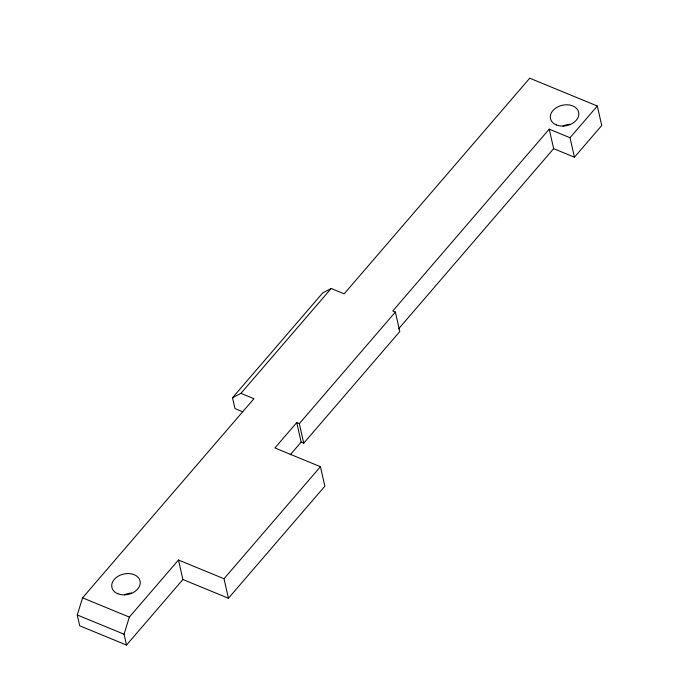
<?xml version="1.0" encoding="UTF-8"?>
<svg xmlns="http://www.w3.org/2000/svg" width="679" height="679" viewBox="0 0 679 679"><rect width="100%" height="100%" fill="white"/><g stroke="black" fill="none" stroke-linecap="round" stroke-linejoin="round"><path stroke-width="1.02" d="M182.906 579.51L228.441 598.241L224.011 578.737L178.475 560.014L182.906 579.51L126.506 645.05L79.715 625.809L77.253 614.97L82.566 597.843L253.938 398.7L240.935 393.353L232.507 397.741L234.976 408.58L242.768 411.788M126.506 645.05L124.045 634.211L129.35 617.092L178.475 560.014M232.507 397.741L322.746 292.887L331.174 288.49L344.168 293.837L529.73 78.204L597.316 106L601.747 125.505L574.451 157.214L553.657 148.659L549.226 129.163L570.02 137.71L574.451 157.214M240.935 393.353L331.174 288.49M296.723 422.593L301.153 442.097L303.751 443.166L299.32 423.662L296.723 422.593L274.893 447.962L320.429 466.694L324.859 486.198L228.441 598.241M549.226 129.163L392.776 310.974L395.373 312.043L399.804 331.547L303.751 443.166M299.32 423.662L395.373 312.043M290.239 454.786L301.153 442.097M398.581 328.874L553.657 148.659M570.02 137.71L597.316 106M224.011 578.737L320.429 466.694M82.566 597.843L129.35 617.092M77.253 614.97L124.045 634.211M124.367 594.796A14.446 10.431 -12.8 0 1 131.641 593.073M562.959 126.005A14.446 10.431 -12.8 0 1 570.233 124.291M117.781 593.726A14.446 10.431 -12.8 0 0 140.197 583.626A14.446 10.431 -12.8 0 0 119.937 575.291A14.446 10.431 -12.8 0 0 117.781 593.726M556.373 124.944A14.446 10.431 -12.8 0 0 578.788 114.836A14.446 10.431 -12.8 0 0 558.528 106.51A14.446 10.431 -12.8 0 0 556.373 124.944"/></g></svg>
